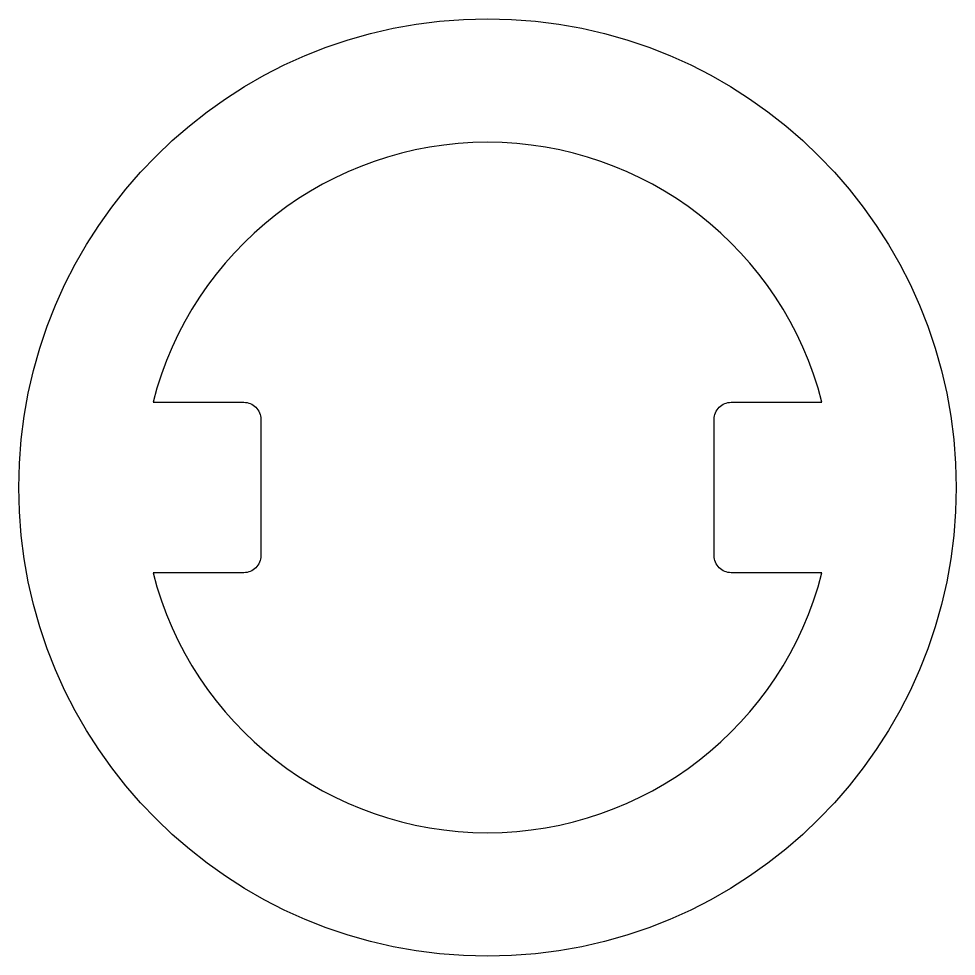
# Model space of a CAD drawing. Extents: x 125.3 to 180.3, y 180.5 to 235.5.
import ezdxf

# ---------------------------------------------------------------- set-up
doc = ezdxf.new("R2010")
doc.units = 0
doc.header["$LTSCALE"] = 15
doc.layers.get('0').update_dxf_attribs({"linetype": 'CONTINUOUS'})

msp = doc.modelspace()

# ---------------------------------------------------------------- linework, layer by layer
at = {"color": 0, "ltscale": 0.05}
msp.add_lwpolyline([(133.209, 202.986, 0.777149), (172.455, 202.986), (167.132, 202.986, -0.414214), (166.132, 203.986), (166.132, 211.986, -0.414214), (167.132, 212.986), (172.455, 212.986, 0.777149), (133.209, 212.986), (138.532, 212.986, -0.414214), (139.532, 211.986), (139.532, 203.986, -0.414214), (138.532, 202.986)], format="xyb", close=True, dxfattribs=at)
msp.add_circle((152.832, 207.986), 27.5, dxfattribs=at)

doc.saveas('drawing.dxf')
